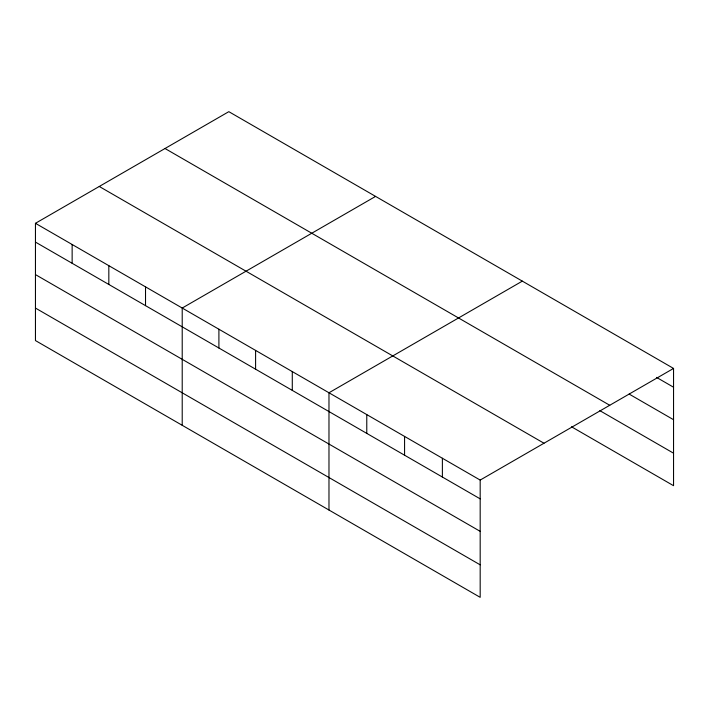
<?xml version="1.0" encoding="UTF-8"?>
<svg xmlns="http://www.w3.org/2000/svg" width="709" height="709" viewBox="0 0 709 709"><rect width="100%" height="100%" fill="white"/><g stroke="black" fill="none" stroke-linecap="round" stroke-linejoin="round"><path stroke-width="1.06" d="M480.179 531.351L480.179 480.073L35.45 223.308L35.45 340.568L480.179 597.332L480.179 531.351L35.45 274.596M571.481 426.765L673.55 485.692L673.55 368.432L228.821 111.668L35.45 223.308M375.584 196.402L182.213 308.043L182.213 425.303M522.338 281.127L328.976 392.768L328.976 510.037M480.179 480.073L673.55 368.432M656.543 377.392L673.55 387.22M629.131 394.071L673.55 419.71M165.011 148.509L609.74 405.273M599.832 410.635L673.55 453.193M99.26 186.467L543.989 443.231M35.45 242.097L480.179 498.861M35.45 308.069L480.179 564.834M442.381 458.244L442.381 477.033M404.573 436.425L404.573 455.205M366.775 414.597L366.775 433.385M292.285 371.587L292.285 390.375M255.594 350.406L255.594 369.194M218.904 329.224L218.904 348.013M145.522 286.861L145.522 305.641M108.831 265.671L108.831 284.46M72.141 244.49L72.141 263.278"/></g></svg>
